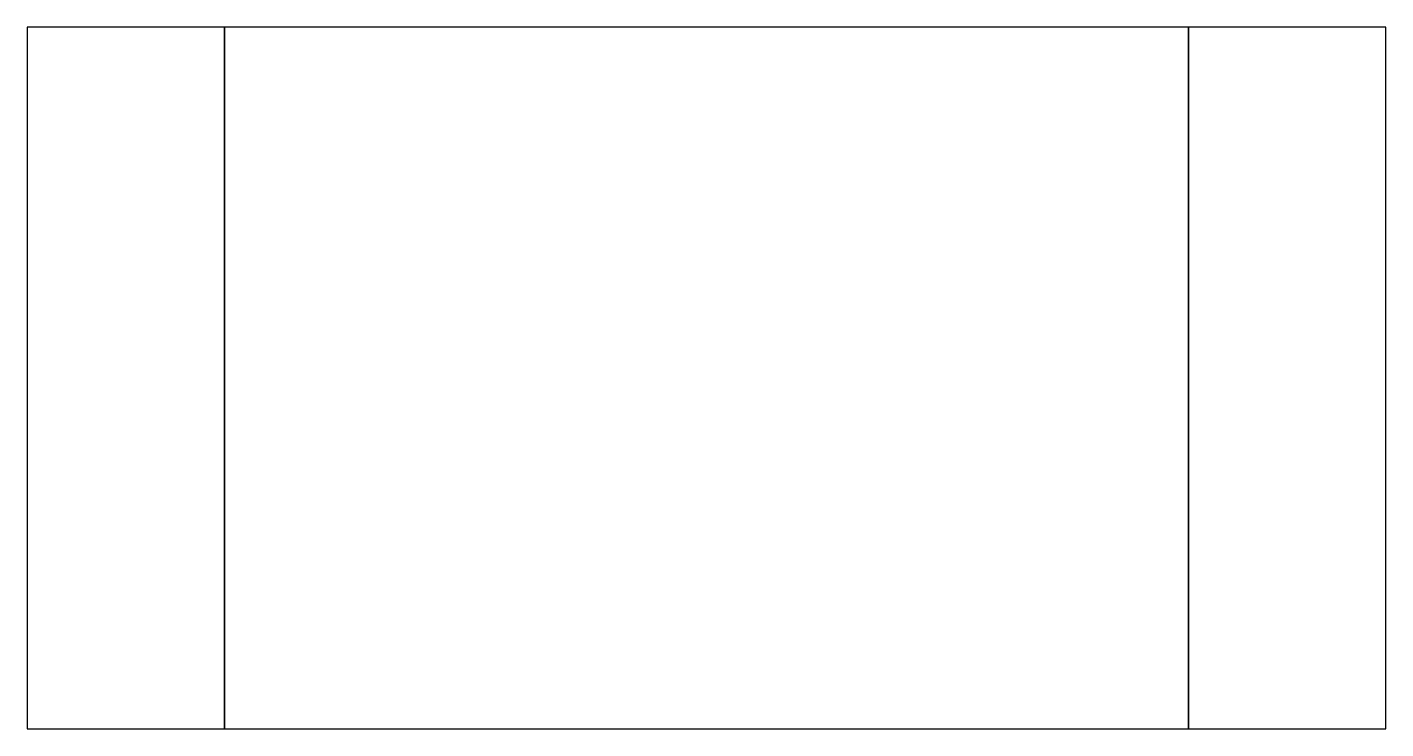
# Model space of a CAD drawing. Extents: x -1.55 to 1.55, y -0.8 to 0.8.
import ezdxf

# ---------------------------------------------------------------- set-up
doc = ezdxf.new("R2010")
doc.units = 0
doc.layers.get('0').update_dxf_attribs({"linetype": 'CONTINUOUS'})

# ---------------------------------------------------------------- blocks, each defined once
blk = doc.blocks.new('*U2')
at = {"color": 250, "extrusion": (-1, 0, 0)}
for p, q in [((-1.1, 0.8), (-1.1, -0.8)), ((-1.1, 0.8, 0.55), (-1.1, -0.8, 0.55)), ((-1.1, 0.8), (-1.1, 0.8, 0.55)), ((-1.1, -0.8), (-1.1, -0.8, 0.55))]:
    blk.add_line(p, q, dxfattribs=at)
at = {"color": 250, "extrusion": (0, 1, 0)}
for p, q in [((1.1, 0.8), (-1.1, 0.8)), ((-1.1, 0.8), (-1.1, 0.8, 0.55)), ((1.1, 0.8, 0.55), (-1.1, 0.8, 0.55)), ((1.1, 0.8), (1.1, 0.8, 0.55))]:
    blk.add_line(p, q, dxfattribs=at)
at = {"color": 250}
for p, q in [((1.1, 0.8, 0.55), (-1.1, 0.8, 0.55)), ((-1.1, 0.8, 0.55), (-1.1, -0.8, 0.55)), ((1.1, -0.8, 0.55), (1.1, 0.8, 0.55)), ((-1.1, -0.8, 0.55), (1.1, -0.8, 0.55))]:
    blk.add_line(p, q, dxfattribs=at)
at = {"color": 250, "extrusion": (0, 0, -1)}
for p, q in [((-1.1, 0.8), (-1.1, -0.8)), ((1.1, 0.8), (-1.1, 0.8)), ((1.1, -0.8), (1.1, 0.8)), ((-1.1, -0.8), (1.1, -0.8))]:
    blk.add_line(p, q, dxfattribs=at)
at = {"color": 250, "extrusion": (1, 0, 0)}
for p, q in [((1.1, -0.8), (1.1, 0.8)), ((1.1, 0.8), (1.1, 0.8, 0.55)), ((1.1, -0.8, 0.55), (1.1, 0.8, 0.55)), ((1.1, -0.8), (1.1, -0.8, 0.55))]:
    blk.add_line(p, q, dxfattribs=at)
at = {"color": 250, "extrusion": (0, -1, 0)}
for p, q in [((-1.1, -0.8), (1.1, -0.8)), ((-1.1, -0.8, 0.55), (1.1, -0.8, 0.55)), ((-1.1, -0.8), (-1.1, -0.8, 0.55)), ((1.1, -0.8), (1.1, -0.8, 0.55))]:
    blk.add_line(p, q, dxfattribs=at)
blk = doc.blocks.new('*U3')
at = {"color": 254, "extrusion": (-1, 0, 0)}
for p, q in [((1.1, 0.8), (1.1, -0.8)), ((1.1, 0.8, 0.55), (1.1, -0.8, 0.55)), ((1.1, 0.8), (1.1, 0.8, 0.55)), ((1.1, -0.8), (1.1, -0.8, 0.55))]:
    blk.add_line(p, q, dxfattribs=at)
at = {"color": 254, "extrusion": (0, 1, 0)}
for p, q in [((1.55, 0.8), (1.1, 0.8)), ((1.1, 0.8), (1.1, 0.8, 0.55)), ((1.55, 0.8, 0.55), (1.1, 0.8, 0.55)), ((1.55, 0.8), (1.55, 0.8, 0.55))]:
    blk.add_line(p, q, dxfattribs=at)
at = {"color": 254}
for p, q in [((1.55, 0.8, 0.55), (1.1, 0.8, 0.55)), ((1.1, 0.8, 0.55), (1.1, -0.8, 0.55)), ((1.55, -0.8, 0.55), (1.55, 0.8, 0.55)), ((1.1, -0.8, 0.55), (1.55, -0.8, 0.55))]:
    blk.add_line(p, q, dxfattribs=at)
at = {"color": 254, "extrusion": (0, 0, -1)}
for p, q in [((1.1, 0.8), (1.1, -0.8)), ((1.55, 0.8), (1.1, 0.8)), ((1.55, -0.8), (1.55, 0.8)), ((1.1, -0.8), (1.55, -0.8))]:
    blk.add_line(p, q, dxfattribs=at)
at = {"color": 254, "extrusion": (1, 0, 0)}
for p, q in [((1.55, -0.8), (1.55, 0.8)), ((1.55, 0.8), (1.55, 0.8, 0.55)), ((1.55, -0.8, 0.55), (1.55, 0.8, 0.55)), ((1.55, -0.8), (1.55, -0.8, 0.55))]:
    blk.add_line(p, q, dxfattribs=at)
at = {"color": 254, "extrusion": (0, -1, 0)}
for p, q in [((1.1, -0.8), (1.55, -0.8)), ((1.1, -0.8, 0.55), (1.55, -0.8, 0.55)), ((1.1, -0.8), (1.1, -0.8, 0.55)), ((1.55, -0.8), (1.55, -0.8, 0.55))]:
    blk.add_line(p, q, dxfattribs=at)
blk = doc.blocks.new('*U4')
at = {"color": 254, "extrusion": (-1, 0, 0)}
for p, q in [((-1.55, 0.8), (-1.55, -0.8)), ((-1.55, 0.8, 0.55), (-1.55, -0.8, 0.55)), ((-1.55, 0.8), (-1.55, 0.8, 0.55)), ((-1.55, -0.8), (-1.55, -0.8, 0.55))]:
    blk.add_line(p, q, dxfattribs=at)
at = {"color": 254, "extrusion": (0, 1, 0)}
for p, q in [((-1.1, 0.8), (-1.55, 0.8)), ((-1.55, 0.8), (-1.55, 0.8, 0.55)), ((-1.1, 0.8, 0.55), (-1.55, 0.8, 0.55)), ((-1.1, 0.8), (-1.1, 0.8, 0.55))]:
    blk.add_line(p, q, dxfattribs=at)
at = {"color": 254}
for p, q in [((-1.1, 0.8, 0.55), (-1.55, 0.8, 0.55)), ((-1.55, 0.8, 0.55), (-1.55, -0.8, 0.55)), ((-1.1, -0.8, 0.55), (-1.1, 0.8, 0.55)), ((-1.55, -0.8, 0.55), (-1.1, -0.8, 0.55))]:
    blk.add_line(p, q, dxfattribs=at)
at = {"color": 254, "extrusion": (0, 0, -1)}
for p, q in [((-1.55, 0.8), (-1.55, -0.8)), ((-1.1, 0.8), (-1.55, 0.8)), ((-1.1, -0.8), (-1.1, 0.8)), ((-1.55, -0.8), (-1.1, -0.8))]:
    blk.add_line(p, q, dxfattribs=at)
at = {"color": 254, "extrusion": (1, 0, 0)}
for p, q in [((-1.1, -0.8), (-1.1, 0.8)), ((-1.1, 0.8), (-1.1, 0.8, 0.55)), ((-1.1, -0.8, 0.55), (-1.1, 0.8, 0.55)), ((-1.1, -0.8), (-1.1, -0.8, 0.55))]:
    blk.add_line(p, q, dxfattribs=at)
at = {"color": 254, "extrusion": (0, -1, 0)}
for p, q in [((-1.55, -0.8), (-1.1, -0.8)), ((-1.55, -0.8, 0.55), (-1.1, -0.8, 0.55)), ((-1.55, -0.8), (-1.55, -0.8, 0.55)), ((-1.1, -0.8), (-1.1, -0.8, 0.55))]:
    blk.add_line(p, q, dxfattribs=at)

msp = doc.modelspace()

# ---------------------------------------------------------------- block references
for name in ['*U4', '*U2', '*U3']:
    msp.add_blockref(name, (0, 0))

doc.saveas('drawing.dxf')
